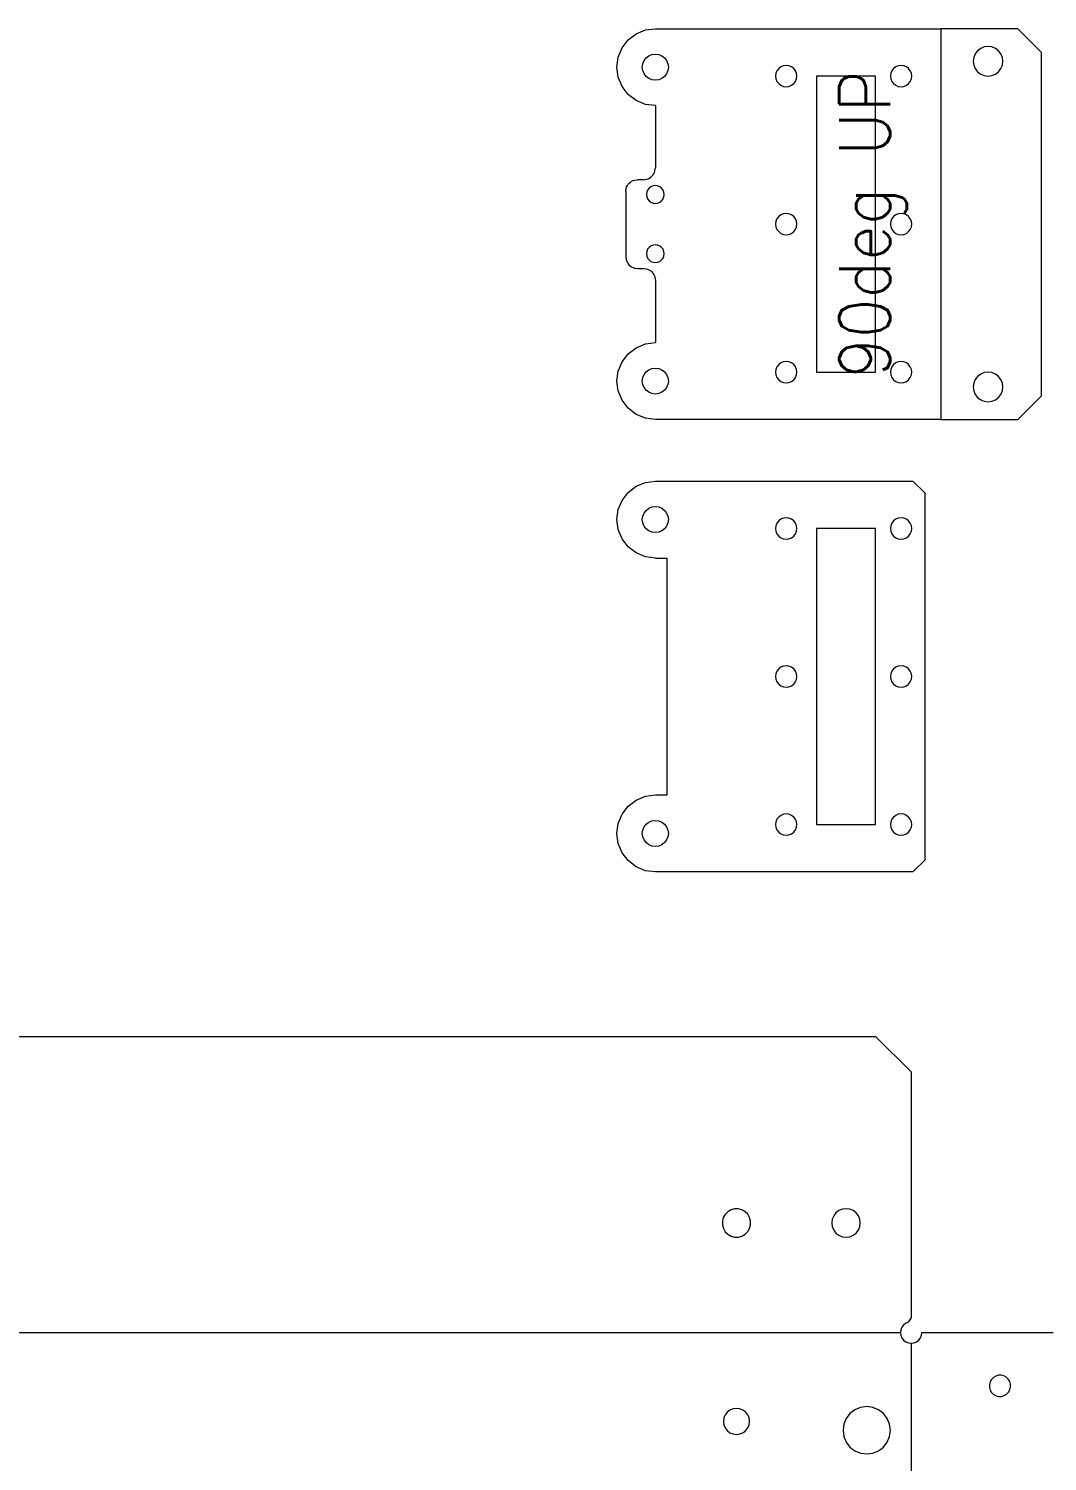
# Model space of a CAD drawing. Extents: x -379 to 887, y -729 to 302.
# Drawn here: x 186 to 358, y 53.2 to 295.2 of the extents above; entities that cross this region are included whole.
import ezdxf

# ---------------------------------------------------------------- set-up
doc = ezdxf.new("R2010")
doc.units = 0
doc.layers.get('0').update_dxf_attribs({"linetype": 'CONTINUOUS', "lineweight": 25, "true_color": 0xffffff})
doc.layers.add('Layer0', color=7, linetype='BYLAYER', lineweight=5)
doc.styles.add('textstyle1', font='')
doc.styles.get('textstyle1').set_extended_font_data('Standard')

msp = doc.modelspace()

# ---------------------------------------------------------------- linework, layer by layer
at = {"layer": 'Layer0'}
for p, q in [((290.12, 294.95), (291.8, 295.17)), ((291.8, 295.17), (292, 295.15)), ((292, 295.15), (292, 295.17)), ((292, 295.17), (340, 295.17)), ((353, 295.17), (340, 295.17)), ((353, 295.17), (357, 291.17)), ((286.17, 291.92), (287.2, 293.27)), ((287.2, 293.27), (288.55, 294.3)), ((288.55, 294.3), (290.12, 294.95)), ((285.3, 288.67), (285.52, 290.35)), ((285.52, 290.35), (286.17, 291.92)), ((290.24, 290.23), (290.7, 290.58)), ((290.7, 290.58), (291.23, 290.8)), ((291.23, 290.8), (291.8, 290.87)), ((291.8, 290.87), (292.37, 290.8)), ((292.37, 290.8), (292.9, 290.58)), ((292.9, 290.58), (293.35, 290.23)), ((345.59, 290.32), (345.5, 289.67)), ((345.83, 290.92), (345.59, 290.32)), ((346.23, 291.44), (345.83, 290.92)), ((346.75, 291.84), (346.23, 291.44)), ((347.35, 292.09), (346.75, 291.84)), ((348, 292.17), (347.35, 292.09)), ((348.65, 292.09), (348, 292.17)), ((349.25, 291.84), (348.65, 292.09)), ((349.77, 291.44), (349.25, 291.84)), ((350.17, 290.92), (349.77, 291.44)), ((350.41, 290.32), (350.17, 290.92)), ((350.5, 289.67), (350.41, 290.32)), ((357, 233.17), (357, 291.17)), ((285.52, 286.99), (285.3, 288.67)), ((289.6, 288.67), (289.67, 289.24)), ((289.67, 288.1), (289.6, 288.67)), ((289.67, 289.24), (289.89, 289.77)), ((289.89, 287.57), (289.67, 288.1)), ((289.89, 289.77), (290.24, 290.23)), ((293.35, 290.23), (293.7, 289.77)), ((293.7, 289.77), (293.92, 289.24)), ((293.92, 288.1), (293.7, 287.57)), ((293.92, 289.24), (294, 288.67)), ((294, 288.67), (293.92, 288.1)), ((312.34, 288.07), (312.16, 287.64)), ((312.63, 288.45), (312.34, 288.07)), ((313, 288.73), (312.63, 288.45)), ((313.43, 288.91), (313, 288.73)), ((313.9, 288.97), (313.43, 288.91)), ((314.37, 288.91), (313.9, 288.97)), ((314.8, 288.73), (314.37, 288.91)), ((315.17, 288.45), (314.8, 288.73)), ((315.46, 288.07), (315.17, 288.45)), ((315.64, 287.64), (315.46, 288.07)), ((331.74, 288.07), (331.56, 287.64)), ((332.03, 288.44), (331.74, 288.07)), ((332.4, 288.73), (332.03, 288.44)), ((332.83, 288.91), (332.4, 288.73)), ((333.3, 288.97), (332.83, 288.91)), ((333.77, 288.91), (333.3, 288.97)), ((334.2, 288.73), (333.77, 288.91)), ((334.57, 288.44), (334.2, 288.73)), ((334.86, 288.07), (334.57, 288.44)), ((335.04, 287.64), (334.86, 288.07)), ((345.5, 289.67), (345.59, 289.02)), ((345.59, 289.02), (345.83, 288.42)), ((345.83, 288.42), (346.23, 287.9)), ((346.23, 287.9), (346.75, 287.51)), ((349.25, 287.51), (349.77, 287.9)), ((349.77, 287.9), (350.17, 288.42)), ((350.17, 288.42), (350.41, 289.02)), ((350.41, 289.02), (350.5, 289.67)), ((286.17, 285.42), (285.52, 286.99)), ((290.24, 287.12), (289.89, 287.57)), ((290.7, 286.77), (290.24, 287.12)), ((291.23, 286.55), (290.7, 286.77)), ((291.8, 286.47), (291.23, 286.55)), ((292.37, 286.55), (291.8, 286.47)), ((292.9, 286.77), (292.37, 286.55)), ((293.35, 287.12), (292.9, 286.77)), ((293.7, 287.57), (293.35, 287.12)), ((312.16, 287.64), (312.1, 287.17)), ((312.1, 287.17), (312.16, 286.71)), ((312.16, 286.71), (312.34, 286.27)), ((312.34, 286.27), (312.63, 285.9)), ((312.63, 285.9), (313, 285.61)), ((313, 285.61), (313.43, 285.43)), ((314.37, 285.43), (314.8, 285.61)), ((314.8, 285.61), (315.17, 285.9)), ((315.17, 285.9), (315.46, 286.27)), ((315.46, 286.27), (315.64, 286.71)), ((315.7, 287.17), (315.64, 287.64)), ((315.64, 286.71), (315.7, 287.17)), ((329, 287.17), (319, 287.17)), ((319, 287.17), (319, 237.17)), ((329, 237.17), (329, 287.17)), ((331.56, 287.64), (331.5, 287.17)), ((331.5, 287.17), (331.56, 286.71)), ((331.56, 286.71), (331.74, 286.27)), ((331.74, 286.27), (332.03, 285.9)), ((332.03, 285.9), (332.4, 285.61)), ((332.4, 285.61), (332.83, 285.43)), ((333.77, 285.43), (334.2, 285.61)), ((334.2, 285.61), (334.57, 285.9)), ((334.57, 285.9), (334.86, 286.27)), ((334.86, 286.27), (335.04, 286.71)), ((335.1, 287.17), (335.04, 287.64)), ((335.04, 286.71), (335.1, 287.17)), ((346.75, 287.51), (347.35, 287.26)), ((347.35, 287.26), (348, 287.17)), ((348, 287.17), (348.65, 287.26)), ((348.65, 287.26), (349.25, 287.51)), ((287.2, 284.08), (286.17, 285.42)), ((287.28, 284.02), (287.2, 284.08)), ((288.55, 283.04), (287.28, 284.02)), ((313.43, 285.43), (313.9, 285.37)), ((313.9, 285.37), (314.37, 285.43)), ((332.83, 285.43), (333.3, 285.37)), ((333.3, 285.37), (333.77, 285.43)), ((290.12, 282.39), (288.55, 283.04)), ((291.8, 282.17), (290.12, 282.39)), ((291.8, 282.17), (291.8, 271.67)), ((291.65, 270.91), (291.73, 271.15)), ((291.73, 271.15), (291.8, 271.67)), ((286.95, 268.44), (287.07, 268.67)), ((287.07, 268.67), (287.21, 268.89)), ((287.21, 268.89), (287.38, 269.09)), ((287.38, 269.09), (287.58, 269.26)), ((287.58, 269.26), (287.8, 269.4)), ((287.8, 269.4), (288.03, 269.52)), ((288.03, 269.52), (288.28, 269.6)), ((288.28, 269.6), (288.8, 269.67)), ((289.8, 269.67), (288.8, 269.67)), ((289.8, 269.67), (290.32, 269.74)), ((290.32, 269.74), (290.56, 269.82)), ((290.56, 269.82), (290.8, 269.94)), ((290.8, 269.94), (291.02, 270.09)), ((291.02, 270.09), (291.21, 270.26)), ((291.41, 268.62), (291.05, 268.47)), ((291.21, 270.26), (291.38, 270.45)), ((291.38, 270.45), (291.53, 270.67)), ((291.8, 268.67), (291.41, 268.62)), ((291.53, 270.67), (291.65, 270.91)), ((292.19, 268.62), (291.8, 268.67)), ((292.55, 268.47), (292.19, 268.62)), ((286.8, 267.67), (286.87, 268.19)), ((286.8, 267.67), (286.8, 256.67)), ((286.87, 268.19), (286.95, 268.44)), ((290.35, 267.56), (290.3, 267.17)), ((290.3, 267.17), (290.35, 266.78)), ((290.5, 267.92), (290.35, 267.56)), ((290.35, 266.78), (290.5, 266.42)), ((290.74, 268.23), (290.5, 267.92)), ((290.5, 266.42), (290.74, 266.11)), ((291.05, 268.47), (290.74, 268.23)), ((292.86, 268.23), (292.55, 268.47)), ((293.1, 267.92), (292.86, 268.23)), ((292.86, 266.11), (293.1, 266.42)), ((293.25, 267.56), (293.1, 267.92)), ((293.1, 266.42), (293.25, 266.78)), ((293.3, 267.17), (293.25, 267.56)), ((293.25, 266.78), (293.3, 267.17)), ((290.74, 266.11), (291.05, 265.87)), ((291.05, 265.87), (291.41, 265.72)), ((291.41, 265.72), (291.8, 265.67)), ((291.8, 265.67), (292.19, 265.72)), ((292.19, 265.72), (292.55, 265.87)), ((292.55, 265.87), (292.86, 266.11)), ((313, 263.73), (312.63, 263.45)), ((313.43, 263.91), (313, 263.73)), ((313.9, 263.97), (313.43, 263.91)), ((314.37, 263.91), (313.9, 263.97)), ((314.8, 263.73), (314.37, 263.91)), ((315.17, 263.45), (314.8, 263.73)), ((332.4, 263.73), (332.03, 263.45)), ((332.83, 263.91), (332.4, 263.73)), ((333.3, 263.97), (332.83, 263.91)), ((333.77, 263.91), (333.3, 263.97)), ((334.2, 263.73), (333.77, 263.91)), ((334.57, 263.45), (334.2, 263.73)), ((312.16, 262.64), (312.1, 262.17)), ((312.1, 262.17), (312.16, 261.71)), ((312.34, 263.07), (312.16, 262.64)), ((312.16, 261.71), (312.34, 261.27)), ((312.63, 263.45), (312.34, 263.07)), ((315.46, 263.07), (315.17, 263.45)), ((315.64, 262.64), (315.46, 263.07)), ((315.46, 261.27), (315.64, 261.71)), ((315.7, 262.17), (315.64, 262.64)), ((315.64, 261.71), (315.7, 262.17)), ((331.56, 262.64), (331.5, 262.17)), ((331.5, 262.17), (331.56, 261.71)), ((331.74, 263.07), (331.56, 262.64)), ((331.56, 261.71), (331.74, 261.27)), ((332.03, 263.45), (331.74, 263.07)), ((334.86, 263.07), (334.57, 263.45)), ((335.04, 262.64), (334.86, 263.07)), ((334.86, 261.27), (335.04, 261.71)), ((335.1, 262.17), (335.04, 262.64)), ((335.04, 261.71), (335.1, 262.17)), ((312.34, 261.27), (312.63, 260.9)), ((312.63, 260.9), (313, 260.61)), ((313, 260.61), (313.43, 260.43)), ((313.43, 260.43), (313.9, 260.37)), ((313.9, 260.37), (314.37, 260.43)), ((314.37, 260.43), (314.8, 260.61)), ((314.8, 260.61), (315.17, 260.9)), ((315.17, 260.9), (315.46, 261.27)), ((331.74, 261.27), (332.03, 260.9)), ((332.03, 260.9), (332.4, 260.61)), ((332.4, 260.61), (332.83, 260.43)), ((332.83, 260.43), (333.3, 260.37)), ((333.3, 260.37), (333.77, 260.43)), ((333.77, 260.43), (334.2, 260.61)), ((334.2, 260.61), (334.57, 260.9)), ((334.57, 260.9), (334.86, 261.27)), ((286.8, 256.67), (286.87, 256.15)), ((290.35, 257.56), (290.3, 257.17)), ((290.3, 257.17), (290.35, 256.78)), ((290.5, 257.92), (290.35, 257.56)), ((290.35, 256.78), (290.5, 256.42)), ((290.74, 258.23), (290.5, 257.92)), ((291.05, 258.47), (290.74, 258.23)), ((291.41, 258.62), (291.05, 258.47)), ((291.8, 258.67), (291.41, 258.62)), ((292.19, 258.62), (291.8, 258.67)), ((292.55, 258.47), (292.19, 258.62)), ((292.86, 258.23), (292.55, 258.47)), ((293.1, 257.92), (292.86, 258.23)), ((293.25, 257.56), (293.1, 257.92)), ((293.1, 256.42), (293.25, 256.78)), ((293.3, 257.17), (293.25, 257.56)), ((293.25, 256.78), (293.3, 257.17)), ((286.87, 256.15), (286.95, 255.91)), ((286.95, 255.91), (287.07, 255.67)), ((287.07, 255.67), (287.21, 255.45)), ((287.21, 255.45), (287.38, 255.26)), ((287.38, 255.26), (287.58, 255.09)), ((287.58, 255.09), (287.8, 254.94)), ((287.8, 254.94), (288.03, 254.82)), ((288.03, 254.82), (288.28, 254.74)), ((288.28, 254.74), (288.8, 254.67)), ((288.8, 254.67), (289.8, 254.67)), ((289.8, 254.67), (290.32, 254.6)), ((290.32, 254.6), (290.56, 254.52)), ((290.5, 256.42), (290.74, 256.11)), ((290.56, 254.52), (290.8, 254.4)), ((290.74, 256.11), (291.05, 255.87)), ((290.8, 254.4), (291.02, 254.26)), ((291.02, 254.26), (291.21, 254.09)), ((291.05, 255.87), (291.41, 255.72)), ((291.21, 254.09), (291.38, 253.89)), ((291.41, 255.72), (291.8, 255.67)), ((291.8, 255.67), (292.19, 255.72)), ((292.19, 255.72), (292.55, 255.87)), ((292.55, 255.87), (292.86, 256.11)), ((292.86, 256.11), (293.1, 256.42)), ((291.38, 253.89), (291.53, 253.67)), ((291.53, 253.67), (291.65, 253.44)), ((291.65, 253.44), (291.73, 253.19)), ((291.73, 253.19), (291.8, 252.67)), ((291.8, 252.67), (291.8, 242.17)), ((288.55, 241.3), (290.12, 241.95)), ((290.12, 241.95), (291.8, 242.17)), ((286.17, 238.92), (287.09, 240.12)), ((287.09, 240.12), (287.2, 240.27)), ((287.2, 240.27), (288.55, 241.3)), ((285.3, 235.67), (285.52, 237.35)), ((285.52, 237.35), (286.17, 238.92)), ((289.89, 236.77), (290.24, 237.23)), ((290.24, 237.23), (290.7, 237.58)), ((290.7, 237.58), (291.23, 237.8)), ((291.23, 237.8), (291.8, 237.87)), ((291.8, 237.87), (292.37, 237.8)), ((292.37, 237.8), (292.9, 237.58)), ((292.9, 237.58), (293.35, 237.23)), ((293.35, 237.23), (293.7, 236.77)), ((312.16, 237.64), (312.1, 237.17)), ((312.1, 237.17), (312.16, 236.71)), ((312.34, 238.07), (312.16, 237.64)), ((312.63, 238.45), (312.34, 238.07)), ((313, 238.73), (312.63, 238.45)), ((313.43, 238.91), (313, 238.73)), ((313.9, 238.97), (313.43, 238.91)), ((314.37, 238.91), (313.9, 238.97)), ((314.8, 238.73), (314.37, 238.91)), ((315.17, 238.45), (314.8, 238.73)), ((315.46, 238.07), (315.17, 238.45)), ((315.64, 237.64), (315.46, 238.07)), ((315.7, 237.17), (315.64, 237.64)), ((315.64, 236.71), (315.7, 237.17)), ((319, 237.17), (329, 237.17)), ((331.56, 237.64), (331.5, 237.17)), ((331.5, 237.17), (331.56, 236.71)), ((331.74, 238.07), (331.56, 237.64)), ((332.03, 238.45), (331.74, 238.07)), ((332.4, 238.73), (332.03, 238.45)), ((332.83, 238.91), (332.4, 238.73)), ((333.3, 238.97), (332.83, 238.91)), ((333.77, 238.91), (333.3, 238.97)), ((334.2, 238.73), (333.77, 238.91)), ((334.57, 238.45), (334.2, 238.73)), ((334.86, 238.07), (334.57, 238.45)), ((335.04, 237.64), (334.86, 238.07)), ((335.1, 237.17), (335.04, 237.64)), ((335.04, 236.71), (335.1, 237.17)), ((347.35, 237.09), (346.75, 236.84)), ((348, 237.17), (347.35, 237.09)), ((348.65, 237.09), (348, 237.17)), ((349.25, 236.84), (348.65, 237.09)), ((285.52, 233.99), (285.3, 235.67)), ((289.6, 235.67), (289.67, 236.24)), ((289.67, 235.1), (289.6, 235.67)), ((289.67, 236.24), (289.89, 236.77)), ((289.89, 234.57), (289.67, 235.1)), ((293.7, 236.77), (293.92, 236.24)), ((293.92, 235.1), (293.7, 234.57)), ((293.92, 236.24), (294, 235.67)), ((294, 235.67), (293.92, 235.1)), ((312.16, 236.71), (312.34, 236.27)), ((312.34, 236.27), (312.63, 235.9)), ((312.63, 235.9), (313, 235.61)), ((313, 235.61), (313.43, 235.43)), ((313.43, 235.43), (313.9, 235.37)), ((313.9, 235.37), (314.37, 235.43)), ((314.37, 235.43), (314.8, 235.61)), ((314.8, 235.61), (315.17, 235.9)), ((315.17, 235.9), (315.46, 236.27)), ((315.46, 236.27), (315.64, 236.71)), ((331.56, 236.71), (331.74, 236.27)), ((331.74, 236.27), (332.03, 235.9)), ((332.03, 235.9), (332.4, 235.61)), ((332.4, 235.61), (332.83, 235.43)), ((332.83, 235.43), (333.3, 235.37)), ((333.3, 235.37), (333.77, 235.43)), ((333.77, 235.43), (334.2, 235.61)), ((334.2, 235.61), (334.57, 235.9)), ((334.57, 235.9), (334.86, 236.27)), ((334.86, 236.27), (335.04, 236.71)), ((345.59, 235.32), (345.5, 234.67)), ((345.5, 234.67), (345.59, 234.03)), ((345.83, 235.92), (345.59, 235.32)), ((346.23, 236.44), (345.83, 235.92)), ((346.75, 236.84), (346.23, 236.44)), ((349.77, 236.44), (349.25, 236.84)), ((350.17, 235.92), (349.77, 236.44)), ((350.41, 235.32), (350.17, 235.92)), ((350.5, 234.67), (350.41, 235.32)), ((350.41, 234.03), (350.5, 234.67)), ((286.17, 232.42), (285.52, 233.99)), ((287.2, 231.08), (286.17, 232.42)), ((290.24, 234.12), (289.89, 234.57)), ((290.7, 233.77), (290.24, 234.12)), ((291.23, 233.55), (290.7, 233.77)), ((291.8, 233.47), (291.23, 233.55)), ((292.37, 233.55), (291.8, 233.47)), ((292.9, 233.77), (292.37, 233.55)), ((293.35, 234.12), (292.9, 233.77)), ((293.7, 234.57), (293.35, 234.12)), ((345.59, 234.03), (345.83, 233.42)), ((345.83, 233.42), (346.23, 232.9)), ((346.23, 232.9), (346.75, 232.51)), ((346.75, 232.51), (347.35, 232.26)), ((347.35, 232.26), (348, 232.17)), ((348, 232.17), (348.65, 232.26)), ((348.65, 232.26), (349.25, 232.51)), ((349.25, 232.51), (349.77, 232.9)), ((349.77, 232.9), (350.17, 233.42)), ((350.17, 233.42), (350.41, 234.03)), ((353, 229.17), (357, 233.17)), ((288.55, 230.04), (287.2, 231.08)), ((290.12, 229.39), (288.55, 230.04)), ((291.8, 229.17), (290.12, 229.39)), ((292, 229.2), (291.8, 229.17)), ((292, 229.17), (292, 229.2)), ((340, 229.17), (292, 229.17)), ((340, 229.17), (353, 229.17)), ((287.2, 216.87), (288.55, 217.9)), ((288.55, 217.9), (290.12, 218.55)), ((290.12, 218.55), (291.8, 218.77)), ((291.8, 218.77), (292, 218.75)), ((292, 218.75), (292, 218.77)), ((292, 218.77), (335.3, 218.77)), ((335.3, 218.77), (337.3, 216.77)), ((285.52, 213.95), (286.17, 215.52)), ((286.17, 215.52), (287.2, 216.87)), ((337.3, 216.77), (337.3, 154.77)), ((285.3, 212.27), (285.52, 213.95)), ((289.67, 212.84), (289.89, 213.37)), ((289.89, 213.37), (290.24, 213.83)), ((290.24, 213.83), (290.7, 214.18)), ((290.7, 214.18), (291.23, 214.4)), ((291.23, 214.4), (291.8, 214.47)), ((291.8, 214.47), (292.37, 214.4)), ((292.37, 214.4), (292.9, 214.18)), ((292.9, 214.18), (293.35, 213.83)), ((293.35, 213.83), (293.7, 213.37)), ((293.7, 213.37), (293.92, 212.84)), ((285.52, 210.59), (285.3, 212.27)), ((286.17, 209.02), (285.52, 210.59)), ((289.6, 212.27), (289.67, 212.84)), ((289.67, 211.7), (289.6, 212.27)), ((289.89, 211.17), (289.67, 211.7)), ((290.24, 210.72), (289.89, 211.17)), ((290.7, 210.37), (290.24, 210.72)), ((293.35, 210.72), (292.9, 210.37)), ((293.7, 211.17), (293.35, 210.72)), ((293.92, 211.7), (293.7, 211.17)), ((293.92, 212.84), (294, 212.27)), ((294, 212.27), (293.92, 211.7)), ((312.16, 211.24), (312.1, 210.77)), ((312.1, 210.77), (312.16, 210.31)), ((312.34, 211.67), (312.16, 211.24)), ((312.63, 212.05), (312.34, 211.67)), ((313, 212.33), (312.63, 212.05)), ((313.43, 212.51), (313, 212.33)), ((313.9, 212.57), (313.43, 212.51)), ((314.37, 212.51), (313.9, 212.57)), ((314.8, 212.33), (314.37, 212.51)), ((315.17, 212.05), (314.8, 212.33)), ((315.46, 211.67), (315.17, 212.05)), ((315.64, 211.24), (315.46, 211.67)), ((315.7, 210.77), (315.64, 211.24)), ((315.64, 210.31), (315.7, 210.77)), ((319, 210.77), (319, 160.77)), ((329, 210.77), (319, 210.77)), ((329, 160.77), (329, 210.77)), ((331.56, 211.24), (331.5, 210.77)), ((331.5, 210.77), (331.56, 210.31)), ((331.74, 211.67), (331.56, 211.24)), ((332.03, 212.04), (331.74, 211.67)), ((332.4, 212.33), (332.03, 212.04)), ((332.83, 212.51), (332.4, 212.33)), ((333.3, 212.57), (332.83, 212.51)), ((333.77, 212.51), (333.3, 212.57)), ((334.2, 212.33), (333.77, 212.51)), ((334.57, 212.04), (334.2, 212.33)), ((334.86, 211.67), (334.57, 212.04)), ((335.04, 211.24), (334.86, 211.67)), ((335.1, 210.77), (335.04, 211.24)), ((335.04, 210.31), (335.1, 210.77)), ((287.2, 207.68), (286.17, 209.02)), ((291.23, 210.15), (290.7, 210.37)), ((291.8, 210.07), (291.23, 210.15)), ((292.37, 210.15), (291.8, 210.07)), ((292.9, 210.37), (292.37, 210.15)), ((312.16, 210.31), (312.34, 209.87)), ((312.34, 209.87), (312.63, 209.5)), ((312.63, 209.5), (313, 209.21)), ((313, 209.21), (313.43, 209.03)), ((313.43, 209.03), (313.9, 208.97)), ((313.9, 208.97), (314.37, 209.03)), ((314.37, 209.03), (314.8, 209.21)), ((314.8, 209.21), (315.17, 209.5)), ((315.17, 209.5), (315.46, 209.87)), ((315.46, 209.87), (315.64, 210.31)), ((331.56, 210.31), (331.74, 209.87)), ((331.74, 209.87), (332.03, 209.5)), ((332.03, 209.5), (332.4, 209.21)), ((332.4, 209.21), (332.83, 209.03)), ((332.83, 209.03), (333.3, 208.97)), ((333.3, 208.97), (333.77, 209.03)), ((333.77, 209.03), (334.2, 209.21)), ((334.2, 209.21), (334.57, 209.5)), ((334.57, 209.5), (334.86, 209.87)), ((334.86, 209.87), (335.04, 210.31)), ((287.28, 207.62), (287.2, 207.68)), ((288.55, 206.64), (287.28, 207.62)), ((290.12, 205.99), (288.55, 206.64)), ((291.8, 205.77), (290.12, 205.99)), ((291.8, 205.77), (293.8, 205.77)), ((293.8, 165.77), (293.8, 205.77)), ((312.34, 186.67), (312.16, 186.24)), ((312.63, 187.05), (312.34, 186.67)), ((313, 187.33), (312.63, 187.05)), ((313.43, 187.51), (313, 187.33)), ((313.9, 187.57), (313.43, 187.51)), ((314.37, 187.51), (313.9, 187.57)), ((314.8, 187.33), (314.37, 187.51)), ((315.17, 187.05), (314.8, 187.33)), ((315.46, 186.67), (315.17, 187.05)), ((315.64, 186.24), (315.46, 186.67)), ((331.74, 186.67), (331.56, 186.24)), ((332.03, 187.05), (331.74, 186.67)), ((332.4, 187.33), (332.03, 187.05)), ((332.83, 187.51), (332.4, 187.33)), ((333.3, 187.57), (332.83, 187.51)), ((333.77, 187.51), (333.3, 187.57)), ((334.2, 187.33), (333.77, 187.51)), ((334.57, 187.05), (334.2, 187.33)), ((334.86, 186.67), (334.57, 187.05)), ((335.04, 186.24), (334.86, 186.67)), ((312.16, 186.24), (312.1, 185.77)), ((312.1, 185.77), (312.16, 185.31)), ((312.16, 185.31), (312.34, 184.87)), ((312.34, 184.87), (312.63, 184.5)), ((312.63, 184.5), (313, 184.21)), ((313, 184.21), (313.43, 184.03)), ((313.43, 184.03), (313.9, 183.97)), ((313.9, 183.97), (314.37, 184.03)), ((314.37, 184.03), (314.8, 184.21)), ((314.8, 184.21), (315.17, 184.5)), ((315.17, 184.5), (315.46, 184.87)), ((315.46, 184.87), (315.64, 185.31)), ((315.7, 185.77), (315.64, 186.24)), ((315.64, 185.31), (315.7, 185.77)), ((331.56, 186.24), (331.5, 185.77)), ((331.5, 185.77), (331.56, 185.31)), ((331.56, 185.31), (331.74, 184.87)), ((331.74, 184.87), (332.03, 184.5)), ((332.03, 184.5), (332.4, 184.21)), ((332.4, 184.21), (332.83, 184.03)), ((332.83, 184.03), (333.3, 183.97)), ((333.3, 183.97), (333.77, 184.03)), ((333.77, 184.03), (334.2, 184.21)), ((334.2, 184.21), (334.57, 184.5)), ((334.57, 184.5), (334.86, 184.87)), ((334.86, 184.87), (335.04, 185.31)), ((335.1, 185.77), (335.04, 186.24)), ((335.04, 185.31), (335.1, 185.77)), ((287.2, 163.87), (288.55, 164.9)), ((288.55, 164.9), (290.12, 165.55)), ((290.12, 165.55), (291.8, 165.77)), ((291.8, 165.77), (293.8, 165.77)), ((285.52, 160.95), (286.17, 162.52)), ((286.17, 162.52), (287.09, 163.72)), ((287.09, 163.72), (287.2, 163.87)), ((313, 162.33), (312.63, 162.05)), ((313.43, 162.51), (313, 162.33)), ((313.9, 162.57), (313.43, 162.51)), ((314.37, 162.51), (313.9, 162.57)), ((314.8, 162.33), (314.37, 162.51)), ((315.17, 162.05), (314.8, 162.33)), ((332.4, 162.33), (332.03, 162.05)), ((332.83, 162.51), (332.4, 162.33)), ((333.3, 162.57), (332.83, 162.51)), ((333.77, 162.51), (333.3, 162.57)), ((334.2, 162.33), (333.77, 162.51)), ((334.57, 162.05), (334.2, 162.33)), ((285.3, 159.27), (285.52, 160.95)), ((289.6, 159.27), (289.67, 159.84)), ((289.67, 159.84), (289.89, 160.37)), ((289.89, 160.37), (290.24, 160.83)), ((290.24, 160.83), (290.7, 161.18)), ((290.7, 161.18), (291.23, 161.4)), ((291.23, 161.4), (291.8, 161.47)), ((291.8, 161.47), (292.37, 161.4)), ((292.37, 161.4), (292.9, 161.18)), ((292.9, 161.18), (293.35, 160.83)), ((293.35, 160.83), (293.7, 160.37)), ((293.7, 160.37), (293.92, 159.84)), ((293.92, 159.84), (294, 159.27)), ((312.16, 161.24), (312.1, 160.77)), ((312.1, 160.77), (312.16, 160.31)), ((312.34, 161.67), (312.16, 161.24)), ((312.16, 160.31), (312.34, 159.87)), ((312.63, 162.05), (312.34, 161.67)), ((312.34, 159.87), (312.63, 159.5)), ((315.46, 161.67), (315.17, 162.05)), ((315.17, 159.5), (315.46, 159.87)), ((315.64, 161.24), (315.46, 161.67)), ((315.46, 159.87), (315.64, 160.31)), ((315.7, 160.77), (315.64, 161.24)), ((315.64, 160.31), (315.7, 160.77)), ((319, 160.77), (329, 160.77)), ((331.56, 161.24), (331.5, 160.77)), ((331.5, 160.77), (331.56, 160.31)), ((331.74, 161.67), (331.56, 161.24)), ((331.56, 160.31), (331.74, 159.87)), ((332.03, 162.05), (331.74, 161.67)), ((331.74, 159.87), (332.03, 159.5)), ((334.86, 161.67), (334.57, 162.05)), ((334.57, 159.5), (334.86, 159.87)), ((335.04, 161.24), (334.86, 161.67)), ((334.86, 159.87), (335.04, 160.31)), ((335.1, 160.77), (335.04, 161.24)), ((335.04, 160.31), (335.1, 160.77)), ((285.52, 157.59), (285.3, 159.27)), ((286.17, 156.02), (285.52, 157.59)), ((289.67, 158.7), (289.6, 159.27)), ((289.89, 158.17), (289.67, 158.7)), ((290.24, 157.72), (289.89, 158.17)), ((290.7, 157.37), (290.24, 157.72)), ((291.23, 157.15), (290.7, 157.37)), ((292.9, 157.37), (292.37, 157.15)), ((293.35, 157.72), (292.9, 157.37)), ((293.7, 158.17), (293.35, 157.72)), ((293.92, 158.7), (293.7, 158.17)), ((294, 159.27), (293.92, 158.7)), ((312.63, 159.5), (313, 159.21)), ((313, 159.21), (313.43, 159.03)), ((313.43, 159.03), (313.9, 158.97)), ((313.9, 158.97), (314.37, 159.03)), ((314.37, 159.03), (314.8, 159.21)), ((314.8, 159.21), (315.17, 159.5)), ((332.03, 159.5), (332.4, 159.21)), ((332.4, 159.21), (332.83, 159.03)), ((332.83, 159.03), (333.3, 158.97)), ((333.3, 158.97), (333.77, 159.03)), ((333.77, 159.03), (334.2, 159.21)), ((334.2, 159.21), (334.57, 159.5)), ((287.2, 154.68), (286.17, 156.02)), ((291.8, 157.07), (291.23, 157.15)), ((292.37, 157.15), (291.8, 157.07)), ((288.55, 153.64), (287.2, 154.68)), ((290.12, 152.99), (288.55, 153.64)), ((291.8, 152.77), (290.12, 152.99)), ((292, 152.8), (291.8, 152.77)), ((292, 152.77), (292, 152.8)), ((335.3, 152.77), (292, 152.77)), ((335.3, 152.77), (337.3, 154.77)), ((-19, 125), (329, 125)), ((335, 119), (329, 125)), ((335, 119), (335, 77.43)), ((303.28, 94.41), (303.12, 93.81)), ((303.59, 94.96), (303.28, 94.41)), ((304.03, 95.4), (303.59, 94.96)), ((304.58, 95.71), (304.03, 95.4)), ((305.18, 95.88), (304.58, 95.71)), ((305.81, 95.88), (305.18, 95.88)), ((306.41, 95.72), (305.81, 95.88)), ((306.96, 95.41), (306.41, 95.72)), ((307.4, 94.97), (306.96, 95.41)), ((307.71, 94.42), (307.4, 94.97)), ((307.88, 93.82), (307.71, 94.42)), ((321.92, 94.7), (321.68, 94.12)), ((322.3, 95.2), (321.92, 94.7)), ((322.8, 95.58), (322.3, 95.2)), ((323.38, 95.82), (322.8, 95.58)), ((324, 95.9), (323.38, 95.82)), ((324.62, 95.82), (324, 95.9)), ((325.2, 95.58), (324.62, 95.82)), ((325.7, 95.2), (325.2, 95.58)), ((326.08, 94.7), (325.7, 95.2)), ((326.32, 94.12), (326.08, 94.7)), ((303.12, 93.81), (303.12, 93.18)), ((303.12, 93.18), (303.29, 92.58)), ((303.29, 92.58), (303.6, 92.03)), ((303.6, 92.03), (304.04, 91.59)), ((306.97, 91.6), (307.41, 92.04)), ((307.41, 92.04), (307.72, 92.59)), ((307.72, 92.59), (307.88, 93.19)), ((307.88, 93.19), (307.88, 93.82)), ((321.68, 94.12), (321.6, 93.5)), ((321.6, 93.5), (321.68, 92.88)), ((321.68, 92.88), (321.92, 92.3)), ((321.92, 92.3), (322.3, 91.8)), ((325.7, 91.8), (326.08, 92.3)), ((326.08, 92.3), (326.32, 92.88)), ((326.4, 93.5), (326.32, 94.12)), ((326.32, 92.88), (326.4, 93.5)), ((304.04, 91.59), (304.59, 91.28)), ((304.59, 91.28), (305.19, 91.12)), ((305.19, 91.12), (305.82, 91.12)), ((305.82, 91.12), (306.42, 91.29)), ((306.42, 91.29), (306.97, 91.6)), ((322.3, 91.8), (322.8, 91.42)), ((322.8, 91.42), (323.38, 91.18)), ((323.38, 91.18), (324, 91.1)), ((324, 91.1), (324.62, 91.18)), ((324.62, 91.18), (325.2, 91.42)), ((325.2, 91.42), (325.7, 91.8)), ((334.53, 76.74), (335, 77.43)), ((333.26, 75.47), (333.2, 75)), ((333.2, 75), (333.26, 74.53)), ((333.44, 75.9), (333.26, 75.47)), ((333.73, 76.27), (333.44, 75.9)), ((334.1, 76.56), (333.73, 76.27)), ((334.53, 76.74), (334.1, 76.56)), ((336.74, 74.53), (336.8, 75)), ((336.8, 75), (359, 75)), ((333.26, 74.53), (333.44, 74.1)), ((333.44, 74.1), (333.73, 73.73)), ((333.73, 73.73), (334.1, 73.44)), ((334.1, 73.44), (334.53, 73.26)), ((334.53, 73.26), (335, 73.2)), ((335, 73.2), (335.47, 73.26)), ((335.47, 73.26), (335.9, 73.44)), ((335.9, 73.44), (336.27, 73.73)), ((336.27, 73.73), (336.56, 74.1)), ((336.56, 74.1), (336.74, 74.53)), ((349.73, 67.78), (349.28, 67.65)), ((350.2, 67.79), (349.73, 67.78)), ((350.66, 67.68), (350.2, 67.79)), ((348.32, 66.66), (348.21, 66.2)), ((348.21, 66.2), (348.22, 65.73)), ((348.22, 65.73), (348.35, 65.28)), ((348.55, 67.07), (348.32, 66.66)), ((348.88, 67.41), (348.55, 67.07)), ((349.28, 67.65), (348.88, 67.41)), ((351.07, 67.45), (350.66, 67.68)), ((351.41, 67.12), (351.07, 67.45)), ((351.65, 66.72), (351.41, 67.12)), ((351.45, 64.93), (351.68, 65.34)), ((351.78, 66.27), (351.65, 66.72)), ((351.68, 65.34), (351.79, 65.8)), ((351.79, 65.8), (351.78, 66.27)), ((348.35, 65.28), (348.59, 64.88)), ((348.59, 64.88), (348.93, 64.55)), ((348.93, 64.55), (349.34, 64.32)), ((349.34, 64.32), (349.8, 64.21)), ((349.8, 64.21), (350.27, 64.22)), ((350.27, 64.22), (350.72, 64.35)), ((350.72, 64.35), (351.12, 64.59)), ((351.12, 64.59), (351.45, 64.93)), ((303.37, 60.57), (303.3, 60)), ((303.59, 61.1), (303.37, 60.57)), ((303.94, 61.56), (303.59, 61.1)), ((304.4, 61.91), (303.94, 61.56)), ((304.93, 62.13), (304.4, 61.91)), ((305.5, 62.2), (304.93, 62.13)), ((306.07, 62.13), (305.5, 62.2)), ((306.6, 61.91), (306.07, 62.13)), ((307.06, 61.56), (306.6, 61.91)), ((307.41, 61.1), (307.06, 61.56)), ((307.63, 60.57), (307.41, 61.1)), ((307.7, 60), (307.63, 60.57)), ((324.04, 60.5), (323.64, 59.54)), ((324.67, 61.33), (324.04, 60.5)), ((325.5, 61.96), (324.67, 61.33)), ((326.46, 62.36), (325.5, 61.96)), ((327.5, 62.5), (326.46, 62.36)), ((328.54, 62.36), (327.5, 62.5)), ((329.5, 61.96), (328.54, 62.36)), ((330.33, 61.33), (329.5, 61.96)), ((330.96, 60.5), (330.33, 61.33)), ((331.36, 59.54), (330.96, 60.5)), ((303.3, 60), (303.37, 59.43)), ((303.37, 59.43), (303.59, 58.9)), ((303.59, 58.9), (303.94, 58.44)), ((303.94, 58.44), (304.4, 58.09)), ((304.4, 58.09), (304.93, 57.87)), ((306.07, 57.87), (306.6, 58.09)), ((306.6, 58.09), (307.06, 58.44)), ((307.06, 58.44), (307.41, 58.9)), ((307.41, 58.9), (307.63, 59.43)), ((307.63, 59.43), (307.7, 60)), ((323.64, 59.54), (323.5, 58.5)), ((323.5, 58.5), (323.64, 57.46)), ((331.5, 58.5), (331.36, 59.54)), ((331.36, 57.46), (331.5, 58.5)), ((304.93, 57.87), (305.5, 57.8)), ((305.5, 57.8), (306.07, 57.87)), ((323.64, 57.46), (324.04, 56.5)), ((324.04, 56.5), (324.67, 55.67)), ((324.67, 55.67), (325.5, 55.04)), ((329.5, 55.04), (330.33, 55.67)), ((330.33, 55.67), (330.96, 56.5)), ((330.96, 56.5), (331.36, 57.46)), ((325.5, 55.04), (326.46, 54.64)), ((326.46, 54.64), (327.5, 54.5)), ((327.5, 54.5), (328.54, 54.64)), ((328.54, 54.64), (329.5, 55.04))]:
    msp.add_line(p, q, dxfattribs=at)
at = {"layer": 'Layer0', "color": 2, "true_color": 0xffff00}
for p, q in [((340, 295.17), (340, 229.17)), ((-23.2, 75), (333.2, 75)), ((335, 73.2), (335, -263.21))]:
    msp.add_line(p, q, dxfattribs=at)

# ---------------------------------------------------------------- texts
at = {"insert": (322.86, 262.17), "char_height": 20, "attachment_point": 2, "rotation": 90, "style": 'textstyle1'}
msp.add_mtext('\\FStandard|c0;\\H8.57143;90deg UP', dxfattribs=at)

doc.saveas('drawing.dxf')
